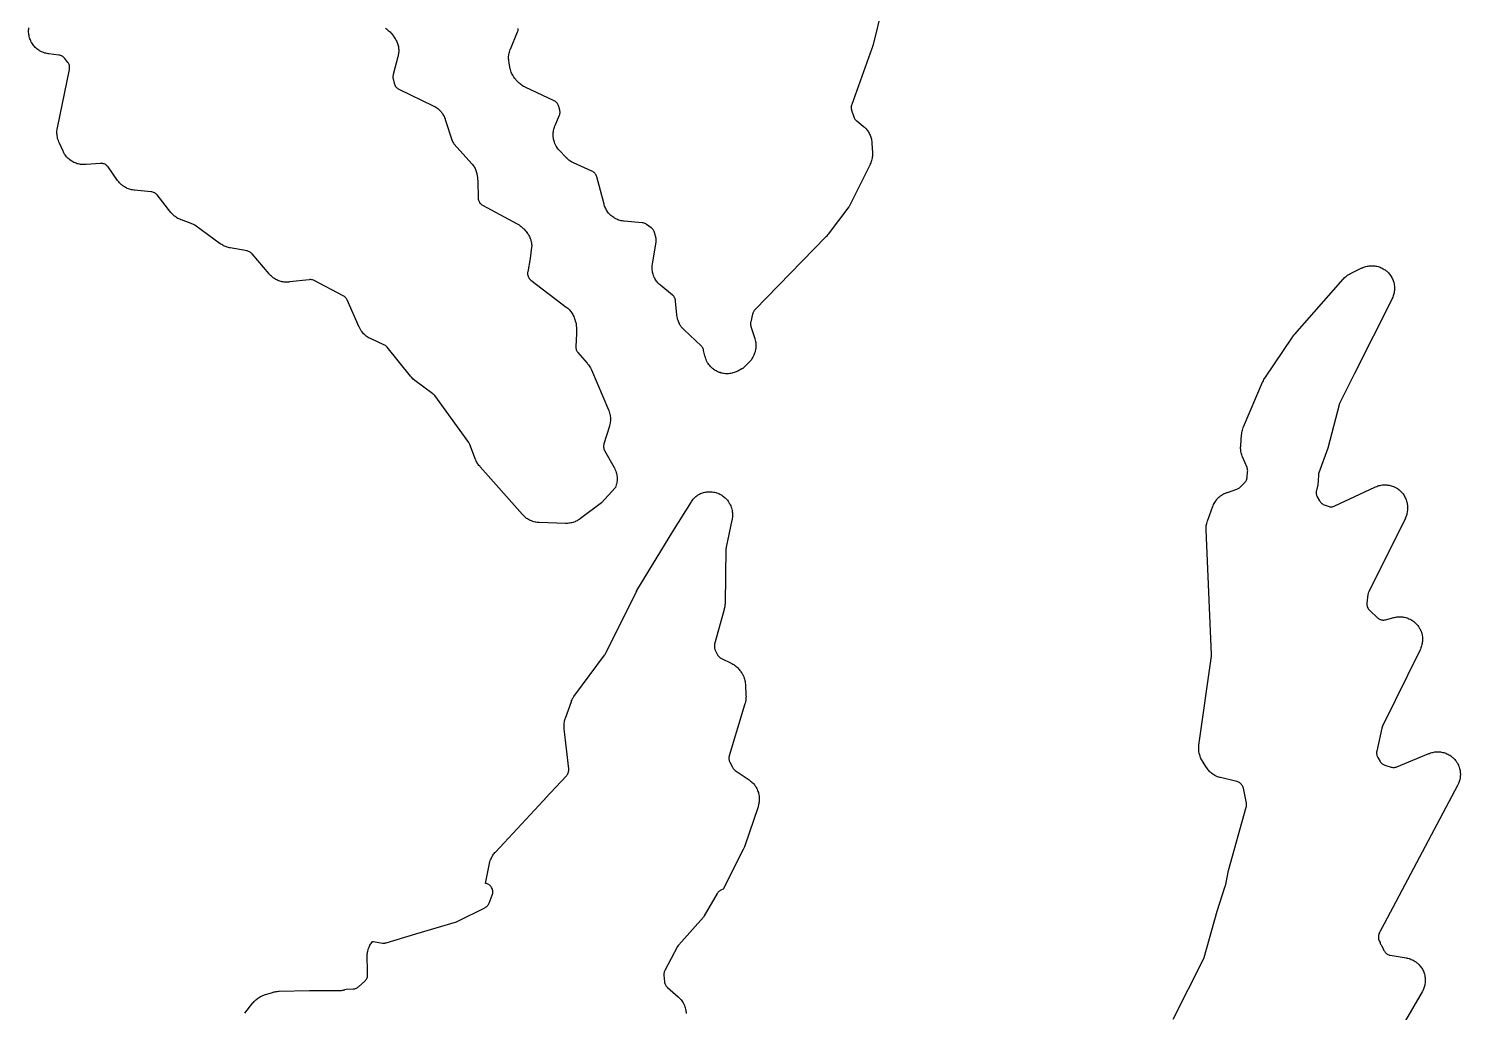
# Model space of a CAD drawing. Header units: millimetres. Extents: x 13 to 182, y 21 to 298.
# Drawn here: x 121.27 to 171.04, y 132.48 to 166.66 of the extents above; entities that cross this region are included whole.
import ezdxf

# ---------------------------------------------------------------- set-up
doc = ezdxf.new("R2010")
doc.units = ezdxf.units.MM
doc.layers.add('CUT', color=7, linetype='CONTINUOUS')

msp = doc.modelspace()

# ---------------------------------------------------------------- linework, layer by layer
at = {"layer": 'CUT'}
for points in [[(151.2986, 168.8107), (150.6196, 166.0727), (150.6134, 166.0501), (150.5963, 165.9939), (150.5889, 165.9717), (149.8857, 164.0298), (149.8773, 164.0024), (149.8715, 163.9743), (149.8684, 163.9458), (149.868, 163.9171), (149.8704, 163.8885), (149.8755, 163.8603), (149.8833, 163.8327), (149.9618, 163.5973), (149.9722, 163.5705), (149.9851, 163.5449), (150.0004, 163.5205), (150.018, 163.4978), (150.0376, 163.4768), (150.0592, 163.4579), (150.2855, 163.2771), (150.3018, 163.2635), (150.3336, 163.2356), (150.364, 163.2061), (150.3858, 163.183), (150.4134, 163.1509), (150.4329, 163.1258), (150.4573, 163.0912), (150.4743, 163.0644), (150.4954, 163.0277), (150.5098, 162.9994), (150.5273, 162.9609), (150.5391, 162.9314), (150.5529, 162.8913), (150.5618, 162.8609), (150.5718, 162.8197), (150.5778, 162.7885), (150.5838, 162.7466), (150.5879, 162.7044), (150.5895, 162.6833), (150.6059, 162.3486), (150.6065, 162.326), (150.6064, 162.2807), (150.6041, 162.2356), (150.6007, 162.2018), (150.5938, 162.1571), (150.587, 162.1239), (150.5757, 162.0801), (150.5656, 162.0478), (150.55, 162.0053), (150.5322, 161.9638), (150.5228, 161.9432), (150.307, 161.5007), (150.307, 161.5006), (150.3067, 161.5001), (150.2877, 161.4619), (149.8123, 160.508), (149.798, 160.4871), (149.7852, 160.4693), (149.0677, 159.5222), (149.0502, 159.5006), (149.005, 159.448), (148.9862, 159.4275), (146.5174, 156.8907), (146.4993, 156.8704), (146.4832, 156.8486), (146.4691, 156.8254), (146.4572, 156.801), (146.4475, 156.7756), (146.4402, 156.7494), (146.3764, 156.4753), (146.3715, 156.4488), (146.369, 156.4219), (146.3689, 156.3949), (146.3712, 156.368), (146.376, 156.3414), (146.3831, 156.3154), (146.5158, 155.9034), (146.5224, 155.8811), (146.5343, 155.8363), (146.5439, 155.7909), (146.5493, 155.7566), (146.5542, 155.7104), (146.5561, 155.6757), (146.5562, 155.6293), (146.5545, 155.5946), (146.5498, 155.5484), (146.5445, 155.5141), (146.5351, 155.4686), (146.5263, 155.435), (146.5122, 155.3908), (146.5, 155.3582), (146.4815, 155.3157), (146.4608, 155.2742), (146.4499, 155.2537), (146.399, 155.1635), (146.3881, 155.1451), (146.3801, 155.1323), (146.0963, 154.857), (146.0856, 154.8507), (146.0669, 154.8402), (145.9307, 154.7681), (145.9112, 154.7584), (145.8718, 154.7399), (145.8315, 154.7233), (145.8008, 154.7124), (145.7591, 154.6998), (145.7275, 154.6919), (145.6848, 154.6834), (145.6525, 154.6786), (145.6092, 154.6743), (145.5767, 154.6726), (145.5331, 154.6725), (145.5006, 154.6739), (145.4572, 154.678), (145.4249, 154.6826), (145.3822, 154.6909), (145.3505, 154.6986), (145.3088, 154.711), (145.278, 154.7217), (145.2376, 154.738), (145.208, 154.7517), (145.1694, 154.7718), (145.1413, 154.7883), (145.1048, 154.8121), (145.0784, 154.8312), (145.0444, 154.8584), (145.02, 154.8799), (144.9888, 154.9103), (144.9665, 154.9341), (144.9384, 154.9673), (144.9185, 154.9932), (144.8937, 155.029), (144.8765, 155.0567), (144.8553, 155.0947), (144.8408, 155.1239), (144.8233, 155.1638), (144.8117, 155.1942), (144.7982, 155.2356), (144.7867, 155.2776), (144.7815, 155.2987), (144.7397, 155.4867), (144.7318, 155.5154), (144.7211, 155.5432), (144.7077, 155.5699), (144.6916, 155.595), (144.6732, 155.6185), (144.6525, 155.64), (144.0631, 156.1951), (144.0466, 156.2115), (144.0143, 156.2452), (143.9839, 156.2805), (143.9625, 156.3081), (143.9358, 156.3464), (143.9174, 156.3761), (143.8948, 156.4169), (143.8796, 156.4484), (143.8614, 156.4913), (143.8494, 156.5241), (143.8358, 156.5688), (143.8273, 156.6026), (143.8184, 156.6484), (143.8118, 156.6946), (143.8091, 156.7178), (143.7659, 157.2009), (143.7617, 157.2307), (143.7546, 157.2599), (143.7446, 157.2882), (143.7317, 157.3154), (143.7163, 157.3412), (143.6983, 157.3653), (143.678, 157.3875), (143.6556, 157.4075), (143.2505, 157.7347), (143.234, 157.7487), (143.2016, 157.7776), (143.1707, 157.8079), (143.1486, 157.8318), (143.1207, 157.865), (143.1011, 157.8908), (143.0765, 157.9265), (143.0594, 157.9542), (143.0384, 157.9921), (143.0241, 158.0212), (143.0068, 158.061), (142.9953, 158.0914), (142.982, 158.1326), (142.9735, 158.164), (142.9642, 158.2063), (142.9587, 158.2384), (142.9535, 158.2814), (142.9512, 158.3138), (142.9501, 158.3571), (142.9509, 158.3896), (142.9541, 158.4329), (142.9593, 158.4759), (142.9624, 158.4973), (143.0904, 159.247), (143.0942, 159.2798), (143.0943, 159.3128), (143.0908, 159.3456), (143.0837, 159.3778), (143.0266, 159.5837), (143.0175, 159.6112), (143.0059, 159.6376), (142.9917, 159.6627), (142.9752, 159.6864), (142.9566, 159.7084), (142.9358, 159.7285), (142.9133, 159.7466), (142.7539, 159.8618), (142.727, 159.8792), (142.6983, 159.8936), (142.6682, 159.9049), (142.6371, 159.9129), (142.6054, 159.9175), (141.9804, 159.9744), (141.9577, 159.9771), (141.9125, 159.9835), (141.8677, 159.9923), (141.8345, 160.0005), (141.7908, 160.0137), (141.7586, 160.0253), (141.7164, 160.0429), (141.6856, 160.0576), (141.6454, 160.0794), (141.6162, 160.0972), (141.5785, 160.123), (141.5512, 160.1437), (141.5163, 160.1731), (141.4913, 160.1964), (141.4595, 160.2293), (141.437, 160.255), (141.4087, 160.2909), (141.389, 160.3188), (141.3645, 160.3574), (141.3476, 160.3871), (141.3272, 160.428), (141.3134, 160.4593), (141.2972, 160.502), (141.2832, 160.5454), (141.2767, 160.5674), (141.0236, 161.5141), (141.0146, 161.5422), (141.0029, 161.5692), (140.9886, 161.595), (140.9718, 161.6192), (140.9528, 161.6417), (140.9316, 161.6622), (140.9085, 161.6805), (140.8837, 161.6965), (140.8575, 161.7099), (140.2156, 162.0005), (140.1955, 162.0102), (140.1559, 162.0306), (140.1173, 162.0529), (140.0892, 162.071), (140.053, 162.0971), (140.0269, 162.1179), (139.9935, 162.1474), (139.9615, 162.1784), (139.946, 162.1944), (139.7247, 162.4323), (139.7102, 162.4487), (139.6821, 162.482), (139.6557, 162.5166), (139.6371, 162.5435), (139.6141, 162.5805), (139.5983, 162.6091), (139.579, 162.6482), (139.566, 162.6781), (139.5506, 162.7189), (139.5405, 162.75), (139.5291, 162.7921), (139.5221, 162.824), (139.5148, 162.8669), (139.5109, 162.8994), (139.5079, 162.9429), (139.5071, 162.9755), (139.5083, 163.0191), (139.5107, 163.0517), (139.5161, 163.0949), (139.5217, 163.1271), (139.5312, 163.1696), (139.5399, 163.2011), (139.5534, 163.2425), (139.569, 163.2832), (139.5773, 163.3034), (139.7222, 163.6333), (139.7324, 163.6597), (139.74, 163.687), (139.745, 163.7149), (139.7474, 163.7432), (139.7471, 163.7715), (139.7441, 163.7997), (139.7384, 163.8275), (139.7049, 163.96), (139.6963, 163.9882), (139.6849, 164.0154), (139.671, 164.0414), (139.6546, 164.0658), (139.6358, 164.0886), (139.6149, 164.1093), (139.5921, 164.128), (139.5675, 164.1443), (139.5415, 164.1581), (138.5395, 164.628), (138.5201, 164.6377), (138.4819, 164.6579), (138.4446, 164.68), (138.4175, 164.6979), (138.3825, 164.7235), (138.3572, 164.7439), (138.3249, 164.7727), (138.294, 164.803), (138.2789, 164.8186), (138.2226, 164.8793), (138.2066, 164.8975), (138.1757, 164.9348), (138.1468, 164.9737), (138.1267, 165.0039), (138.1022, 165.0457), (138.0855, 165.078), (138.0656, 165.1221), (138.0525, 165.156), (138.0374, 165.202), (138.0249, 165.2488), (138.0193, 165.2724), (137.9781, 165.4675), (137.9739, 165.4898), (137.9668, 165.5345), (137.962, 165.5795), (137.9601, 165.6134), (137.9598, 165.6587), (137.9612, 165.6925), (137.9655, 165.7376), (137.9704, 165.7712), (137.9791, 165.8156), (137.9874, 165.8485), (138.0005, 165.8919), (138.0159, 165.9344), (138.0241, 165.9555), (138.2722, 166.5488), (138.2823, 166.5768), (138.2896, 166.6056), (138.294, 166.6351), (138.2954, 166.6648)], [(133.6745, 166.6815), (133.7136, 166.6559), (133.7418, 166.6352), (133.7779, 166.6056), (133.8038, 166.5821), (133.8367, 166.549), (133.8679, 166.5142), (133.883, 166.4964), (133.9595, 166.4014), (133.9724, 166.3847), (133.9972, 166.3507), (134.0205, 166.3156), (134.0367, 166.2884), (134.0565, 166.2513), (134.0701, 166.2228), (134.0864, 166.1839), (134.0972, 166.1542), (134.1098, 166.114), (134.1178, 166.0835), (134.1266, 166.0422), (134.1317, 166.0111), (134.1366, 165.9692), (134.1388, 165.9377), (134.1397, 165.8956), (134.1389, 165.864), (134.1359, 165.822), (134.1322, 165.7906), (134.1253, 165.7491), (134.1164, 165.7079), (134.1115, 165.6874), (133.9473, 165.0674), (133.9413, 165.0394), (133.938, 165.0109), (133.9375, 164.9823), (133.9396, 164.9537), (133.9445, 164.9255), (133.9801, 164.7655), (133.9881, 164.7365), (133.9989, 164.7084), (134.0126, 164.6816), (134.0288, 164.6562), (134.0476, 164.6326), (134.0686, 164.611), (134.0916, 164.5916), (134.1165, 164.5747), (134.1429, 164.5603), (135.3363, 163.9867), (135.3565, 163.9764), (135.3962, 163.9548), (135.4348, 163.9312), (135.4628, 163.9121), (135.4988, 163.8848), (135.5247, 163.863), (135.5578, 163.8322), (135.5814, 163.8079), (135.6112, 163.7739), (135.6323, 163.7473), (135.6586, 163.7105), (135.6768, 163.682), (135.6993, 163.6427), (135.7146, 163.6125), (135.733, 163.5712), (135.7493, 163.529), (135.7569, 163.5077), (135.9999, 162.7703), (136.0109, 162.7418), (136.0247, 162.7146), (136.0413, 162.689), (136.0604, 162.6651), (136.6876, 161.9579), (136.7025, 161.9402), (136.7313, 161.9041), (136.7583, 161.8665), (136.7729, 161.8438), (136.778, 161.8347), (136.7918, 161.8071), (136.8086, 161.7693), (136.8199, 161.7405), (136.8332, 161.7014), (136.8418, 161.6717), (136.8514, 161.6315), (136.8592, 161.591), (136.8626, 161.5706), (136.894, 161.3531), (136.8971, 160.7946), (136.8987, 160.7655), (136.9031, 160.7367), (136.9103, 160.7084), (136.9201, 160.681), (136.9326, 160.6546), (136.9476, 160.6296), (136.965, 160.6062), (136.9845, 160.5846), (137.0061, 160.5649), (137.0295, 160.5475), (137.0544, 160.5324), (138.2603, 159.8802), (138.2818, 159.8679), (138.3238, 159.842), (138.3645, 159.8139), (138.3937, 159.7912), (138.431, 159.7588), (138.4664, 159.7244), (138.4837, 159.7067), (138.5492, 159.6357), (138.5644, 159.6184), (138.5937, 159.5831), (138.6213, 159.5464), (138.6405, 159.5178), (138.6642, 159.4784), (138.6804, 159.448), (138.6999, 159.4064), (138.7129, 159.3746), (138.7281, 159.3312), (138.7378, 159.2982), (138.7485, 159.2535), (138.7547, 159.2196), (138.7608, 159.1741), (138.7636, 159.1398), (138.7645, 159.1116), (138.7632, 159.0978), (138.7607, 159.0762), (138.7054, 158.6812), (138.6235, 158.2155), (138.6197, 158.1859), (138.619, 158.156), (138.6212, 158.1263), (138.6264, 158.0969), (138.6345, 158.0681), (138.6453, 158.0403), (138.6589, 158.0138), (138.6751, 157.9887), (138.6937, 157.9653), (138.7145, 157.9439), (138.7373, 157.9247), (139.9659, 156.9905), (139.9834, 156.9764), (140.0178, 156.9475), (140.0506, 156.9169), (140.074, 156.8928), (140.1037, 156.8591), (140.1246, 156.8328), (140.1507, 156.7963), (140.1689, 156.768), (140.1913, 156.7291), (140.2065, 156.6991), (140.2249, 156.6582), (140.2412, 156.6163), (140.2488, 156.5952), (140.2883, 156.4769), (140.2946, 156.4561), (140.3048, 156.4201), (140.3159, 156.2045), (140.3182, 156.1584), (140.3207, 156.111), (140.3235, 156.0566), (140.296, 155.6253), (140.2955, 155.596), (140.298, 155.5668), (140.3032, 155.538), (140.3112, 155.5099), (140.322, 155.4827), (140.3353, 155.4566), (140.3511, 155.432), (140.3693, 155.409), (140.6926, 155.0383), (140.7076, 155.0202), (140.7366, 154.9832), (140.7637, 154.9447), (140.7824, 154.9148), (140.8053, 154.8737), (140.826, 154.8315), (140.8358, 154.8101), (141.4316, 153.4147), (141.4399, 153.3937), (141.4555, 153.3514), (141.469, 153.3083), (141.4774, 153.2756), (141.4865, 153.2314), (141.4916, 153.1981), (141.4963, 153.1532), (141.498, 153.1194), (141.4981, 153.0743), (141.4965, 153.0406), (141.4921, 152.9957), (141.4871, 152.9623), (141.4782, 152.9181), (141.4672, 152.8744), (141.4611, 152.8526), (141.2717, 152.2374), (141.2642, 152.2079), (141.2598, 152.1777), (141.2584, 152.1472), (141.2602, 152.1168), (141.265, 152.0867), (141.2729, 152.0572), (141.2837, 152.0287), (141.2973, 152.0014), (141.6258, 151.4212), (141.6366, 151.4008), (141.6573, 151.3595), (141.6758, 151.3172), (141.688, 151.2848), (141.7021, 151.2408), (141.7109, 151.2073), (141.7204, 151.1621), (141.7258, 151.128), (141.7306, 151.082), (141.7324, 151.0475), (141.7325, 151.0013), (141.7307, 150.9667), (141.7261, 150.9208), (141.7208, 150.8866), (141.7115, 150.8414), (141.7027, 150.8079), (141.6888, 150.7638), (141.6726, 150.7206), (141.6678, 150.7086), (141.1837, 150.193), (140.4619, 149.642), (140.4441, 149.6291), (140.4079, 149.6042), (140.3705, 149.581), (140.3417, 149.5651), (140.3022, 149.5457), (140.2719, 149.5326), (140.2307, 149.5172), (140.1994, 149.5071), (140.1569, 149.4958), (140.1246, 149.4889), (140.0812, 149.4817), (140.0485, 149.478), (140.0046, 149.4751), (139.9606, 149.4744), (139.9386, 149.4746), (139.0253, 149.5044), (139.0025, 149.5058), (138.957, 149.5096), (138.9118, 149.5157), (138.8781, 149.522), (138.8337, 149.5326), (138.8009, 149.5423), (138.7578, 149.5574), (138.7261, 149.5704), (138.6848, 149.5898), (138.6546, 149.6059), (138.6154, 149.6294), (138.587, 149.6485), (138.5515, 149.6751), (138.5163, 149.7084), (138.5046, 149.7194), (138.4997, 149.7241), (138.4438, 149.7769), (138.4429, 149.7779), (136.9675, 151.4411), (136.9545, 151.4564), (136.9293, 151.4876), (136.9054, 151.5199), (136.8886, 151.5448), (136.8678, 151.5791), (136.8533, 151.6054), (136.8355, 151.6414), (136.8194, 151.6782), (136.8118, 151.6967), (136.6124, 152.2125), (136.6021, 152.2363), (136.5897, 152.259), (136.5754, 152.2806), (135.392, 153.912), (135.373, 153.9356), (135.3517, 153.9571), (135.3284, 153.9764), (134.7028, 154.4428), (134.6879, 154.4543), (134.6586, 154.4781), (134.6304, 154.5031), (134.61, 154.5227), (134.584, 154.55), (134.5591, 154.5784), (134.5469, 154.5928), (133.7374, 155.5968), (133.7186, 155.618), (133.6978, 155.6373), (133.6754, 155.6546), (133.6514, 155.6697), (133.6261, 155.6824), (133.1788, 155.8822), (133.1575, 155.8924), (133.1156, 155.9138), (133.0748, 155.9374), (133.0453, 155.9566), (133.0072, 155.9844), (132.9798, 156.0066), (132.9448, 156.0382), (132.9199, 156.0631), (132.8884, 156.0982), (132.8663, 156.1256), (132.8386, 156.1638), (132.8194, 156.1934), (132.7959, 156.2342), (132.7746, 156.2762), (132.7645, 156.2974), (132.3458, 157.2411), (132.3328, 157.2669), (132.3174, 157.2914), (132.2997, 157.3142), (132.2799, 157.3353), (132.2582, 157.3543), (132.2348, 157.3712), (132.2098, 157.3857), (131.199, 157.9106), (131.1719, 157.923), (131.1436, 157.9327), (131.1145, 157.9395), (131.0849, 157.9433), (131.0551, 157.9443), (131.0253, 157.9422), (130.3462, 157.8614), (130.3241, 157.8593), (130.2799, 157.8563), (130.2357, 157.8554), (130.2025, 157.8564), (130.1583, 157.8598), (130.1254, 157.8641), (130.0818, 157.8719), (130.0495, 157.8793), (130.0069, 157.8914), (129.9754, 157.9019), (129.9342, 157.9181), (129.904, 157.9318), (129.8645, 157.9519), (129.8357, 157.9684), (129.7985, 157.9924), (129.7715, 158.0117), (129.7368, 158.0391), (129.7118, 158.061), (129.6799, 158.0918), (129.6496, 158.124), (129.6349, 158.1406), (129.0411, 158.8392), (129.0209, 158.8607), (128.9988, 158.8801), (128.9749, 158.8972), (128.9493, 158.9119), (128.9225, 158.9241), (128.8946, 158.9335), (128.866, 158.9402), (128.2784, 159.0466), (128.2586, 159.0507), (128.2191, 159.0597), (128.1801, 159.0704), (128.1512, 159.0798), (128.1133, 159.0941), (128.0854, 159.106), (128.049, 159.1236), (128.0223, 159.138), (127.9875, 159.1588), (127.9538, 159.1811), (127.9371, 159.1926), (127.0546, 159.8352), (127.031, 159.8507), (127.0061, 159.864), (126.9801, 159.8748), (126.5864, 160.0173), (126.567, 160.0247), (126.5288, 160.0406), (126.4913, 160.0582), (126.4639, 160.0727), (126.4282, 160.0937), (126.4022, 160.1106), (126.3686, 160.1348), (126.3443, 160.154), (126.313, 160.1812), (126.2906, 160.2026), (126.262, 160.2325), (126.2347, 160.2637), (126.2215, 160.2796), (125.7397, 160.8861), (125.7197, 160.9088), (125.6975, 160.9294), (125.6734, 160.9476), (125.6476, 160.9633), (125.6203, 160.9764), (125.5918, 160.9866), (125.5625, 160.9939), (125.5325, 160.9982), (124.9546, 161.0519), (124.9332, 161.0544), (124.8907, 161.0604), (124.8484, 161.0685), (124.8171, 161.076), (124.7758, 161.088), (124.7453, 161.0985), (124.7054, 161.1145), (124.6761, 161.1278), (124.6378, 161.1475), (124.6099, 161.1636), (124.5737, 161.1868), (124.5475, 161.2055), (124.5136, 161.2321), (124.4893, 161.2532), (124.4582, 161.2829), (124.436, 161.3062), (124.4078, 161.3388), (124.3813, 161.3726), (124.3684, 161.3898), (124.0354, 161.8588), (124.0179, 161.881), (123.9984, 161.9016), (123.9771, 161.9202), (123.9541, 161.9367), (123.9297, 161.951), (123.904, 161.9629), (123.8773, 161.9723), (123.8498, 161.9792), (123.8218, 161.9834), (123.7936, 161.985), (123.7653, 161.984), (123.2715, 161.9418), (123.2486, 161.9405), (123.2027, 161.9389), (123.1568, 161.9397), (123.1225, 161.942), (123.0768, 161.9475), (123.0429, 161.9533), (122.9981, 161.9634), (122.965, 161.9727), (122.9214, 161.9873), (122.8894, 161.9999), (122.8476, 162.0188), (122.817, 162.0346), (122.7773, 162.0577), (122.7485, 162.0766), (122.7114, 162.1036), (122.6847, 162.1253), (122.6505, 162.156), (122.6261, 162.1802), (122.5953, 162.2143), (122.5735, 162.2409), (122.5463, 162.2779), (122.5273, 162.3066), (122.504, 162.3462), (122.4827, 162.3869), (122.4726, 162.4075), (122.3347, 162.708), (122.3253, 162.7299), (122.3079, 162.774), (122.2927, 162.819), (122.2832, 162.8533), (122.2728, 162.8996), (122.2669, 162.9347), (122.2616, 162.9819), (122.2594, 163.0174), (122.259, 163.0649), (122.2606, 163.1004), (122.2653, 163.1476), (122.2724, 163.1946), (122.2766, 163.218), (122.6948, 165.2469), (122.6993, 165.275), (122.701, 165.3035), (122.7, 165.332), (122.6963, 165.3602), (122.69, 165.388), (122.681, 165.4151), (122.6695, 165.4412), (122.6556, 165.4661), (122.6394, 165.4895), (122.532, 165.6301), (122.5127, 165.653), (122.4911, 165.6738), (122.4676, 165.6924), (122.4424, 165.7086), (122.4156, 165.7221), (122.3877, 165.7329), (122.3588, 165.7409), (122.3293, 165.7459), (121.9799, 165.7877), (121.9578, 165.7909), (121.914, 165.7984), (121.8706, 165.808), (121.8385, 165.8168), (121.7962, 165.8306), (121.7651, 165.8426), (121.7244, 165.8605), (121.6946, 165.8755), (121.6559, 165.8974), (121.6278, 165.9152), (121.5914, 165.9408), (121.5652, 165.9613), (121.5315, 165.9904), (121.5074, 166.0134), (121.4768, 166.0456), (121.4551, 166.0709), (121.4278, 166.106), (121.4087, 166.1333), (121.385, 166.1709), (121.3686, 166.2), (121.3488, 166.2398), (121.3354, 166.2703), (121.3196, 166.3118), (121.3093, 166.3435), (121.2976, 166.3864), (121.2899, 166.4217), (121.2826, 166.4648), (121.2786, 166.499), (121.2755, 166.5419), (121.2748, 166.5742), (121.2759, 166.6172), (121.2783, 166.6494), (121.2835, 166.6921)], [(161.0635, 132.251), (162.1121, 134.3342), (162.1238, 134.3605), (162.1329, 134.3877), (162.5878, 136.0028), (162.8728, 136.8639), (162.8781, 136.8819), (162.8847, 136.9068), (162.8889, 136.9252), (162.9843, 137.4107), (163.6037, 139.6095), (163.6101, 139.6376), (163.6139, 139.6662), (163.6149, 139.695), (163.6131, 139.7237), (163.6086, 139.7522), (163.5002, 140.2709), (163.4924, 140.3006), (163.4816, 140.3293), (163.468, 140.3567), (163.4516, 140.3826), (163.4327, 140.4067), (163.4114, 140.4288), (163.388, 140.4485), (163.3626, 140.4658), (163.3357, 140.4804), (163.3074, 140.4922), (163.278, 140.501), (162.709, 140.6405), (162.6882, 140.6461), (162.647, 140.6584), (162.6065, 140.6725), (162.5766, 140.6846), (162.5376, 140.7026), (162.509, 140.7174), (162.4719, 140.739), (162.4448, 140.7566), (162.4099, 140.7816), (162.3847, 140.8016), (162.3523, 140.8299), (162.3291, 140.8522), (162.2996, 140.8835), (162.2787, 140.9079), (162.2523, 140.9418), (162.2275, 140.977), (162.2156, 140.9948), (162.0785, 141.2107), (162.0668, 141.2302), (162.0445, 141.2695), (162.0242, 141.31), (162.0105, 141.341), (161.9944, 141.3833), (161.9839, 141.4156), (161.9721, 141.4593), (161.9649, 141.4924), (161.9576, 141.5371), (161.9537, 141.5708), (161.9509, 141.6159), (161.9505, 141.6499), (161.9522, 141.6951), (161.9562, 141.7402), (161.9588, 141.7627), (162.3915, 144.859), (162.394, 144.8861), (162.3941, 144.9134), (162.2073, 149.2486), (162.2069, 149.2712), (162.2072, 149.3164), (162.2098, 149.3615), (162.2135, 149.3952), (162.2206, 149.4398), (162.2276, 149.4729), (162.2391, 149.5166), (162.2528, 149.5597), (162.2603, 149.5811), (162.4424, 150.0665), (162.4508, 150.0872), (162.4685, 150.1282), (162.4883, 150.1682), (162.5045, 150.1974), (162.5282, 150.2353), (162.5472, 150.2628), (162.5745, 150.2982), (162.5962, 150.3236), (162.6269, 150.3561), (162.651, 150.3792), (162.6847, 150.4085), (162.711, 150.4292), (162.7474, 150.455), (162.7757, 150.4729), (162.8145, 150.495), (162.8443, 150.5101), (162.8852, 150.5282), (162.9268, 150.5442), (162.9478, 150.5517), (163.2731, 150.6589), (163.2991, 150.6688), (163.3242, 150.6812), (163.3479, 150.6958), (163.3703, 150.7125), (163.3909, 150.7313), (163.5432, 150.883), (163.5631, 150.9049), (163.5807, 150.9285), (163.5959, 150.9538), (163.6085, 150.9804), (163.6185, 151.0082), (163.6257, 151.0368), (163.63, 151.066), (163.6507, 151.274), (163.6521, 151.3039), (163.6506, 151.3338), (163.6461, 151.3633), (163.6387, 151.3923), (163.6285, 151.4204), (163.4715, 151.7919), (163.4636, 151.8121), (163.4487, 151.8528), (163.4357, 151.8942), (163.4275, 151.9256), (163.4186, 151.968), (163.4135, 152.0001), (163.4087, 152.0431), (163.4067, 152.0755), (163.4061, 152.1189), (163.4075, 152.1622), (163.4088, 152.1838), (163.4398, 152.5607), (163.4425, 152.5848), (163.449, 152.6328), (163.4582, 152.6804), (163.467, 152.7157), (163.4812, 152.762), (163.4979, 152.8075), (163.5068, 152.83), (164.1702, 154.3751), (164.1789, 154.3942), (164.1972, 154.4318), (164.2172, 154.4686), (164.2389, 154.5044), (164.2502, 154.522), (165.2094, 155.9491), (165.2265, 155.973), (165.2713, 156.031), (165.29, 156.0536), (166.9743, 157.9655), (166.9898, 157.9823), (167.0217, 158.015), (167.0553, 158.0461), (167.0815, 158.068), (167.1181, 158.0955), (167.1464, 158.1147), (167.1856, 158.1383), (167.2258, 158.16), (167.2463, 158.1703), (167.6223, 158.3482), (167.6427, 158.3572), (167.6838, 158.3743), (167.7258, 158.3892), (167.7578, 158.3989), (167.801, 158.4097), (167.8338, 158.4161), (167.8779, 158.4225), (167.9111, 158.4257), (167.9557, 158.4277), (167.9891, 158.4276), (168.0336, 158.4252), (168.0668, 158.4218), (168.1108, 158.415), (168.1435, 158.4083), (168.1867, 158.3972), (168.2186, 158.3873), (168.2604, 158.3719), (168.2912, 158.3589), (168.3313, 158.3395), (168.3606, 158.3235), (168.3987, 158.3003), (168.4262, 158.2814), (168.4618, 158.2545), (168.4874, 158.2331), (168.52, 158.2028), (168.5434, 158.1789), (168.5729, 158.1455), (168.5938, 158.1195), (168.6199, 158.0833), (168.638, 158.0553), (168.6604, 158.0168), (168.6757, 157.9871), (168.6942, 157.9465), (168.7065, 157.9155), (168.7209, 157.8733), (168.73, 157.8412), (168.7401, 157.7978), (168.7461, 157.7649), (168.7519, 157.7207), (168.7545, 157.6874), (168.7559, 157.6429), (168.7553, 157.6095), (168.7522, 157.565), (168.7483, 157.5319), (168.7408, 157.4879), (168.7336, 157.4553), (168.7219, 157.4123), (168.7115, 157.3806), (168.6956, 157.339), (168.6776, 157.2982), (168.6681, 157.278), (167.3678, 154.6863), (167.3545, 154.6614), (167.3446, 154.6412), (167.3422, 154.6351), (166.8684, 153.6908), (166.8561, 153.6628), (166.8468, 153.6338), (166.4335, 152.0879), (166.1269, 151.228), (166.1185, 151.2001), (166.1128, 151.1716), (166.1099, 151.1426), (166.0931, 150.8148), (166.0407, 150.6189), (166.0346, 150.5902), (166.0312, 150.5611), (166.0307, 150.5317), (166.0331, 150.5025), (166.0383, 150.4736), (166.0464, 150.4454), (166.0571, 150.4181), (166.0705, 150.3919), (166.1493, 150.2548), (166.1654, 150.2298), (166.1839, 150.2065), (166.2046, 150.1851), (166.2273, 150.1659), (166.2518, 150.149), (166.2779, 150.1347), (166.3053, 150.123), (166.4514, 150.0689), (166.4798, 150.06), (166.509, 150.0539), (166.5386, 150.0508), (166.5684, 150.0506), (166.598, 150.0533), (166.6273, 150.059), (166.6558, 150.0676), (166.6834, 150.0789), (168.0743, 150.7344), (168.0949, 150.7435), (168.1364, 150.7605), (168.1787, 150.7755), (168.2109, 150.7852), (168.2546, 150.7959), (168.2876, 150.8023), (168.3321, 150.8086), (168.3656, 150.8116), (168.4105, 150.8135), (168.4441, 150.8132), (168.4889, 150.8105), (168.5224, 150.8068), (168.5667, 150.7997), (168.5997, 150.7928), (168.6431, 150.7813), (168.6751, 150.7711), (168.7172, 150.7553), (168.7481, 150.7419), (168.7883, 150.7221), (168.8177, 150.7057), (168.8558, 150.6819), (168.8834, 150.6627), (168.919, 150.6352), (168.9445, 150.6133), (168.9771, 150.5824), (169.0004, 150.5581), (169.0298, 150.5241), (169.0505, 150.4976), (169.0763, 150.4609), (169.0943, 150.4324), (169.1163, 150.3933), (169.1313, 150.3632), (169.1494, 150.322), (169.1613, 150.2906), (169.1752, 150.2479), (169.1839, 150.2154), (169.19, 150.1872), (169.2013, 150.0656), (169.2027, 150.0449), (169.2046, 150.0034), (169.2046, 149.9618), (169.2032, 149.9308), (169.1994, 149.8894), (169.1951, 149.8585), (169.1874, 149.8177), (169.1803, 149.7874), (169.1704, 149.7525), (169.1625, 149.7286), (169.1471, 149.6887), (169.1299, 149.6495), (169.1208, 149.6301), (167.86, 147.0994), (167.8492, 147.075), (167.8406, 147.0498), (167.8343, 147.0239), (167.8303, 146.9976), (167.7983, 146.6985), (167.7966, 146.6676), (167.798, 146.6368), (167.8027, 146.6062), (167.8105, 146.5763), (167.8213, 146.5473), (167.835, 146.5197), (167.8515, 146.4935), (167.8706, 146.4692), (167.8921, 146.447), (168.1629, 146.1948), (168.1861, 146.1753), (168.211, 146.1583), (168.2376, 146.1439), (168.2655, 146.1322), (168.2944, 146.1234), (168.324, 146.1175), (168.3541, 146.1146), (168.3843, 146.1148), (168.4144, 146.118), (168.444, 146.1243), (168.7301, 146.1998), (168.7519, 146.205), (168.7956, 146.2142), (168.8397, 146.2213), (168.873, 146.2249), (168.9176, 146.2276), (168.951, 146.2279), (168.9957, 146.2261), (169.029, 146.2231), (169.0732, 146.2169), (169.1061, 146.2106), (169.1495, 146.2001), (169.1816, 146.1906), (169.2237, 146.1758), (169.2547, 146.1631), (169.2952, 146.1442), (169.3248, 146.1285), (169.3632, 146.1057), (169.391, 146.0872), (169.427, 146.0606), (169.4529, 146.0395), (169.486, 146.0095), (169.5097, 145.9858), (169.5397, 145.9527), (169.5609, 145.9268), (169.5875, 145.8909), (169.606, 145.8631), (169.6289, 145.8247), (169.6446, 145.7951), (169.6635, 145.7547), (169.6762, 145.7237), (169.6911, 145.6816), (169.7006, 145.6495), (169.7112, 145.6061), (169.7175, 145.5732), (169.7238, 145.529), (169.7268, 145.4957), (169.7286, 145.451), (169.7283, 145.4176), (169.7257, 145.373), (169.7221, 145.3397), (169.7151, 145.2956), (169.7082, 145.2628), (169.6968, 145.2196), (169.6867, 145.1877), (169.6711, 145.1458), (169.6534, 145.1048), (169.6441, 145.0845), (168.3409, 142.4266), (168.3271, 142.3937), (168.3173, 142.3594), (168.1391, 141.5543), (168.1343, 141.5264), (168.1321, 141.4983), (168.1326, 141.47), (168.1358, 141.4419), (168.1415, 141.4143), (168.1499, 141.3873), (168.1608, 141.3612), (168.174, 141.3363), (168.2518, 141.2051), (168.2671, 141.182), (168.2844, 141.1603), (168.3036, 141.1404), (168.3246, 141.1223), (168.3471, 141.1062), (168.3711, 141.0923), (168.3962, 141.0806), (168.4223, 141.0713), (168.6346, 141.0066), (168.6632, 140.9994), (168.6923, 140.995), (168.7217, 140.9935), (168.7511, 140.9949), (168.7802, 140.9992), (168.8087, 141.0063), (168.8365, 141.0162), (169.9478, 141.4742), (169.9684, 141.4821), (170.0099, 141.4969), (170.0521, 141.5096), (170.0841, 141.5176), (170.1274, 141.5262), (170.16, 141.531), (170.2039, 141.5352), (170.2369, 141.5368), (170.2809, 141.5368), (170.3139, 141.5351), (170.3577, 141.5308), (170.3904, 141.5259), (170.4336, 141.5173), (170.4656, 141.5092), (170.5078, 141.4964), (170.5389, 141.4853), (170.5796, 141.4684), (170.6094, 141.4543), (170.6483, 141.4335), (170.6766, 141.4166), (170.7132, 141.3921), (170.7398, 141.3724), (170.7738, 141.3445), (170.7983, 141.3223), (170.8295, 141.2912), (170.8517, 141.2668), (170.8797, 141.2327), (170.8993, 141.2062), (170.9239, 141.1696), (170.9409, 141.1413), (170.9617, 141.1025), (170.9758, 141.0726), (170.9927, 141.032), (171.0039, 141.0009), (171.0168, 140.9587), (171.0248, 140.9267), (171.0335, 140.8835), (171.0384, 140.8509), (171.0428, 140.807), (171.0445, 140.7741), (171.0446, 140.73), (171.0431, 140.697), (171.0388, 140.6532), (171.0341, 140.6205), (171.0256, 140.5773), (171.0177, 140.5452), (171.005, 140.503), (170.9939, 140.4719), (170.9772, 140.4312), (170.9585, 140.3913), (170.9486, 140.3716), (168.3974, 135.5628), (168.2545, 135.3078), (168.2418, 135.2824), (168.2315, 135.2559), (168.228, 135.2433), (168.216, 135.2178), (168.2064, 135.1912), (168.1993, 135.1638), (168.1949, 135.1359), (168.1931, 135.1077), (168.194, 135.0794), (168.1975, 135.0513), (168.2036, 135.0237), (168.2124, 134.9968), (168.2236, 134.9709), (168.2516, 134.9137), (168.2529, 134.9076), (168.2617, 134.8792), (168.2732, 134.8518), (168.2874, 134.8257), (168.3042, 134.8011), (168.3104, 134.7937), (168.3894, 134.6323), (168.4031, 134.6074), (168.4191, 134.5839), (168.4372, 134.562), (168.4573, 134.542), (168.4793, 134.5239), (168.5028, 134.508), (168.5277, 134.4944), (168.5539, 134.4832), (168.5809, 134.4745), (168.6087, 134.4684), (169.1588, 134.3751), (169.1801, 134.3709), (169.2225, 134.3616), (169.2644, 134.3503), (169.2953, 134.3403), (169.3359, 134.3249), (169.3657, 134.312), (169.4046, 134.2928), (169.4331, 134.2771), (169.47, 134.2542), (169.4968, 134.2358), (169.5313, 134.2095), (169.5562, 134.1886), (169.588, 134.1592), (169.6108, 134.1359), (169.6396, 134.1035), (169.66, 134.0782), (169.6856, 134.0432), (169.7035, 134.016), (169.7256, 133.9787), (169.7408, 133.95), (169.7592, 133.9107), (169.7716, 133.8806), (169.7861, 133.8397), (169.7955, 133.8086), (169.806, 133.7665), (169.8124, 133.7346), (169.8188, 133.6917), (169.822, 133.6593), (169.8243, 133.616), (169.8244, 133.5835), (169.8225, 133.5401), (169.8194, 133.5078), (169.8133, 133.4648), (169.8072, 133.4329), (169.797, 133.3907), (169.7879, 133.3595), (169.7736, 133.3185), (169.7615, 133.2884), (169.7434, 133.2489), (169.7234, 133.2104), (169.713, 133.1914), (167.271, 128.9945)], [(128.7951, 132.4531), (129.0715, 132.8092), (129.0859, 132.8268), (129.1155, 132.8612), (129.1469, 132.8941), (129.1716, 132.9175), (129.2061, 132.9471), (129.2331, 132.9679), (129.2704, 132.9939), (129.2993, 133.0119), (129.339, 133.0339), (129.3696, 133.0489), (129.4114, 133.0668), (129.454, 133.0826), (129.4755, 133.09), (129.75, 133.1762), (129.7697, 133.1818), (129.8092, 133.1923), (129.8492, 133.201), (129.8794, 133.2061), (129.92, 133.2111), (129.9608, 133.2142), (129.9813, 133.2153), (131.0382, 133.2484), (132.1517, 133.2483), (132.1805, 133.2497), (132.2089, 133.2538), (132.2369, 133.2606), (132.264, 133.2701), (132.2698, 133.2725), (132.3087, 133.2882), (132.5532, 133.2958), (132.5834, 133.2983), (132.6132, 133.3038), (132.6422, 133.3123), (132.6703, 133.3236), (132.6971, 133.3378), (132.7223, 133.3545), (132.7457, 133.3737), (132.9615, 133.57), (132.9818, 133.5903), (133, 133.6125), (133.0161, 133.6363), (133.0298, 133.6616), (133.041, 133.688), (133.0497, 133.7154), (133.0557, 133.7435), (133.0589, 133.772), (133.0595, 133.8007), (133.0569, 133.8878), (133.0581, 133.9065), (133.057, 133.9362), (133.0547, 133.9626), (133.0419, 134.4013), (133.0418, 134.4224), (133.0425, 134.4645), (133.0452, 134.5065), (133.0487, 134.5379), (133.0554, 134.5795), (133.0618, 134.6105), (133.0723, 134.6513), (133.0816, 134.6814), (133.0959, 134.7211), (133.1079, 134.7503), (133.1259, 134.7884), (133.1406, 134.8163), (133.162, 134.8526), (133.1793, 134.879), (133.204, 134.9132), (133.2303, 134.9461), (133.2342, 134.9507), (133.2627, 134.9446), (133.5741, 134.8933), (133.6012, 134.8901), (133.6284, 134.8894), (133.6556, 134.8911), (133.6825, 134.8953), (133.709, 134.902), (134.7299, 135.2081), (136.1501, 135.6339), (136.1741, 135.6423), (136.1974, 135.6526), (137.1371, 136.1195), (137.1613, 136.133), (137.1843, 136.1486), (137.2056, 136.1664), (137.2253, 136.186), (137.243, 136.2074), (137.2587, 136.2303), (137.2722, 136.2546), (137.2834, 136.28), (137.3912, 136.5589), (137.4005, 136.5872), (137.407, 136.6164), (137.4106, 136.6461), (137.4112, 136.676), (137.4088, 136.7058), (137.4035, 136.7352), (137.3952, 136.7639), (137.3842, 136.7917), (137.3704, 136.8182), (137.3541, 136.8433), (137.3353, 136.8666), (137.3143, 136.8879), (137.2914, 136.907), (137.2666, 136.9237), (137.2403, 136.9379), (137.2127, 136.9494), (137.1841, 136.958), (137.1547, 136.9638), (137.1533, 136.964), (137.2954, 137.6575), (137.3, 137.6775), (137.31, 137.7174), (137.3219, 137.7567), (137.3321, 137.7857), (137.3476, 137.8238), (137.3604, 137.8518), (137.3792, 137.8883), (137.3946, 137.915), (137.4167, 137.9496), (137.4344, 137.9748), (137.4595, 138.0073), (137.4861, 138.0386), (137.4998, 138.0539), (139.1634, 139.8391), (139.1869, 139.8608), (139.2073, 139.8816), (139.2257, 139.9043), (139.2292, 139.9097), (139.9708, 140.7055), (139.9893, 140.7274), (140.0057, 140.7511), (140.0198, 140.7762), (140.0314, 140.8025), (140.0404, 140.8299), (140.0467, 140.858), (140.0504, 140.8865), (140.0512, 140.9153), (140.0493, 140.944), (139.891, 142.3315), (139.8891, 142.3521), (139.8863, 142.3932), (139.8854, 142.4344), (139.8861, 142.4652), (139.889, 142.5063), (139.8926, 142.537), (139.8992, 142.5777), (139.9055, 142.6079), (139.9158, 142.6478), (139.9279, 142.6871), (139.9344, 142.7067), (140.1419, 143.285), (140.15, 143.3058), (140.1671, 143.3471), (140.1863, 143.3874), (140.2022, 143.4169), (140.2253, 143.4552), (140.2502, 143.4922), (140.2632, 143.5105), (141.2966, 144.891), (141.312, 144.9136), (141.3252, 144.9375), (142.3795, 147.0636), (142.3885, 147.0807), (142.4117, 147.1229), (142.4214, 147.1396), (143.6714, 149.1965), (144.3117, 150.2242), (144.3242, 150.2433), (144.3503, 150.2807), (144.3782, 150.3168), (144.4004, 150.3427), (144.4319, 150.3758), (144.4474, 150.3906), (144.4669, 150.4065), (144.5021, 150.4324), (144.5294, 150.4506), (144.5669, 150.473), (144.5958, 150.4884), (144.6353, 150.5071), (144.6656, 150.5196), (144.7067, 150.5344), (144.7381, 150.5439), (144.7805, 150.5546), (144.8126, 150.5611), (144.8558, 150.5676), (144.8884, 150.5709), (144.9321, 150.5732), (144.9648, 150.5734), (145.0085, 150.5714), (145.0411, 150.5683), (145.0844, 150.5622), (145.1166, 150.556), (145.159, 150.5456), (145.1904, 150.5363), (145.2317, 150.5219), (145.2621, 150.5096), (145.3017, 150.4912), (145.3308, 150.476), (145.3685, 150.4539), (145.3959, 150.436), (145.4313, 150.4103), (145.4568, 150.3898), (145.4895, 150.3608), (145.513, 150.3379), (145.5427, 150.3059), (145.5638, 150.2808), (145.5903, 150.246), (145.6089, 150.219), (145.6319, 150.1819), (145.6477, 150.1532), (145.667, 150.114), (145.68, 150.0839), (145.6954, 150.043), (145.7054, 150.0118), (145.7168, 149.9696), (145.726, 149.9269), (145.7301, 149.9054), (145.7309, 149.9006), (145.7339, 149.8797), (145.7389, 149.8377), (145.7419, 149.7956), (145.7427, 149.7639), (145.7417, 149.7217), (145.7395, 149.6901), (145.7346, 149.6481), (145.7277, 149.6065), (145.7238, 149.5857), (145.5224, 148.6444), (145.5177, 148.6157), (145.5158, 148.5867), (145.484, 146.6961), (145.4833, 146.6772), (145.4811, 146.6394), (145.4772, 146.6017), (145.4732, 146.5736), (145.4662, 146.5364), (145.4577, 146.4995), (145.453, 146.4811), (145.1219, 145.2827), (145.1157, 145.2554), (145.1121, 145.2276), (145.1111, 145.1995), (145.1127, 145.1716), (145.117, 145.1438), (145.1237, 145.1166), (145.1331, 145.0902), (145.1448, 145.0647), (145.2241, 144.9117), (145.238, 144.8879), (145.2539, 144.8654), (145.2719, 144.8444), (145.2917, 144.8252), (145.3131, 144.8079), (145.3361, 144.7926), (145.3604, 144.7795), (145.6997, 144.6164), (145.7183, 144.6069), (145.755, 144.5871), (145.7907, 144.5657), (145.8167, 144.5484), (145.8503, 144.5237), (145.8746, 144.504), (145.9057, 144.4764), (145.9281, 144.4546), (145.9566, 144.4241), (145.9768, 144.4003), (146.0023, 144.3674), (146.0263, 144.3333), (146.0379, 144.316), (146.0653, 144.273), (146.0773, 144.2529), (146.1003, 144.2122), (146.1211, 144.1704), (146.1351, 144.1383), (146.1515, 144.0945), (146.1621, 144.0611), (146.1739, 144.0159), (146.1809, 143.9816), (146.1879, 143.9354), (146.1925, 143.8889), (146.1942, 143.8656), (146.2117, 143.4915), (146.2122, 143.466), (146.2117, 143.4151), (146.2083, 143.3643), (146.2036, 143.3264), (146.1944, 143.2762), (146.1825, 143.2267), (146.1758, 143.2021), (145.6308, 141.398), (145.6238, 141.3701), (145.6195, 141.3418), (145.618, 141.3131), (145.6192, 141.2844), (145.6231, 141.256), (145.6297, 141.2281), (145.639, 141.2009), (145.6508, 141.1747), (145.7386, 141.0029), (145.7535, 140.977), (145.7709, 140.9527), (145.7906, 140.9303), (145.8125, 140.9099), (145.8362, 140.8919), (146.321, 140.5597), (146.3382, 140.5473), (146.3718, 140.5219), (146.4043, 140.4948), (146.4276, 140.4735), (146.4573, 140.4435), (146.4786, 140.4201), (146.5054, 140.3875), (146.5243, 140.3621), (146.548, 140.3272), (146.5644, 140.3002), (146.5847, 140.2631), (146.5986, 140.2347), (146.6153, 140.1959), (146.6285, 140.1607), (146.6414, 140.1211), (146.651, 140.086), (146.66, 140.0459), (146.6654, 140.0156), (146.6707, 139.9748), (146.6733, 139.9441), (146.6749, 139.903), (146.6747, 139.8722), (146.6725, 139.8312), (146.6695, 139.8005), (146.6636, 139.7598), (146.6578, 139.7296), (146.6482, 139.6896), (146.6368, 139.6501), (146.6306, 139.6305), (146.1684, 138.2674), (146.1573, 138.238), (146.1271, 138.1657), (146.1139, 138.1372), (145.4211, 136.761), (145.3649, 136.7403), (145.3381, 136.7288), (145.3125, 136.7148), (145.2883, 136.6984), (145.2659, 136.6797), (145.2454, 136.6589), (145.227, 136.6362), (145.211, 136.6119), (144.754, 135.841), (144.7403, 135.8151), (144.7312, 135.7929), (143.874, 134.8332), (143.8515, 134.8046), (143.8325, 134.7734), (143.3939, 133.9428), (143.3818, 133.917), (143.3722, 133.8901), (143.3652, 133.8624), (143.3608, 133.8342), (143.3592, 133.8057), (143.3603, 133.7772), (143.3799, 133.5474), (143.3837, 133.5189), (143.3903, 133.4909), (143.3994, 133.4636), (143.4112, 133.4374), (143.4254, 133.4123), (143.442, 133.3888), (143.4607, 133.367), (143.4815, 133.347), (143.8544, 133.0214), (143.8708, 133.0063), (143.9029, 132.9753), (143.9334, 132.9428), (143.955, 132.9173), (143.9822, 132.882), (144.0012, 132.8545), (144.0247, 132.8166), (144.0409, 132.7874), (144.0605, 132.7473), (144.0738, 132.7166), (144.0893, 132.6748), (144.0995, 132.643), (144.1108, 132.5999), (144.1177, 132.5672), (144.1248, 132.5231), (144.1284, 132.4899), (144.1311, 132.4454)]]:
    msp.add_lwpolyline(points, dxfattribs=at)

doc.saveas('drawing.dxf')
